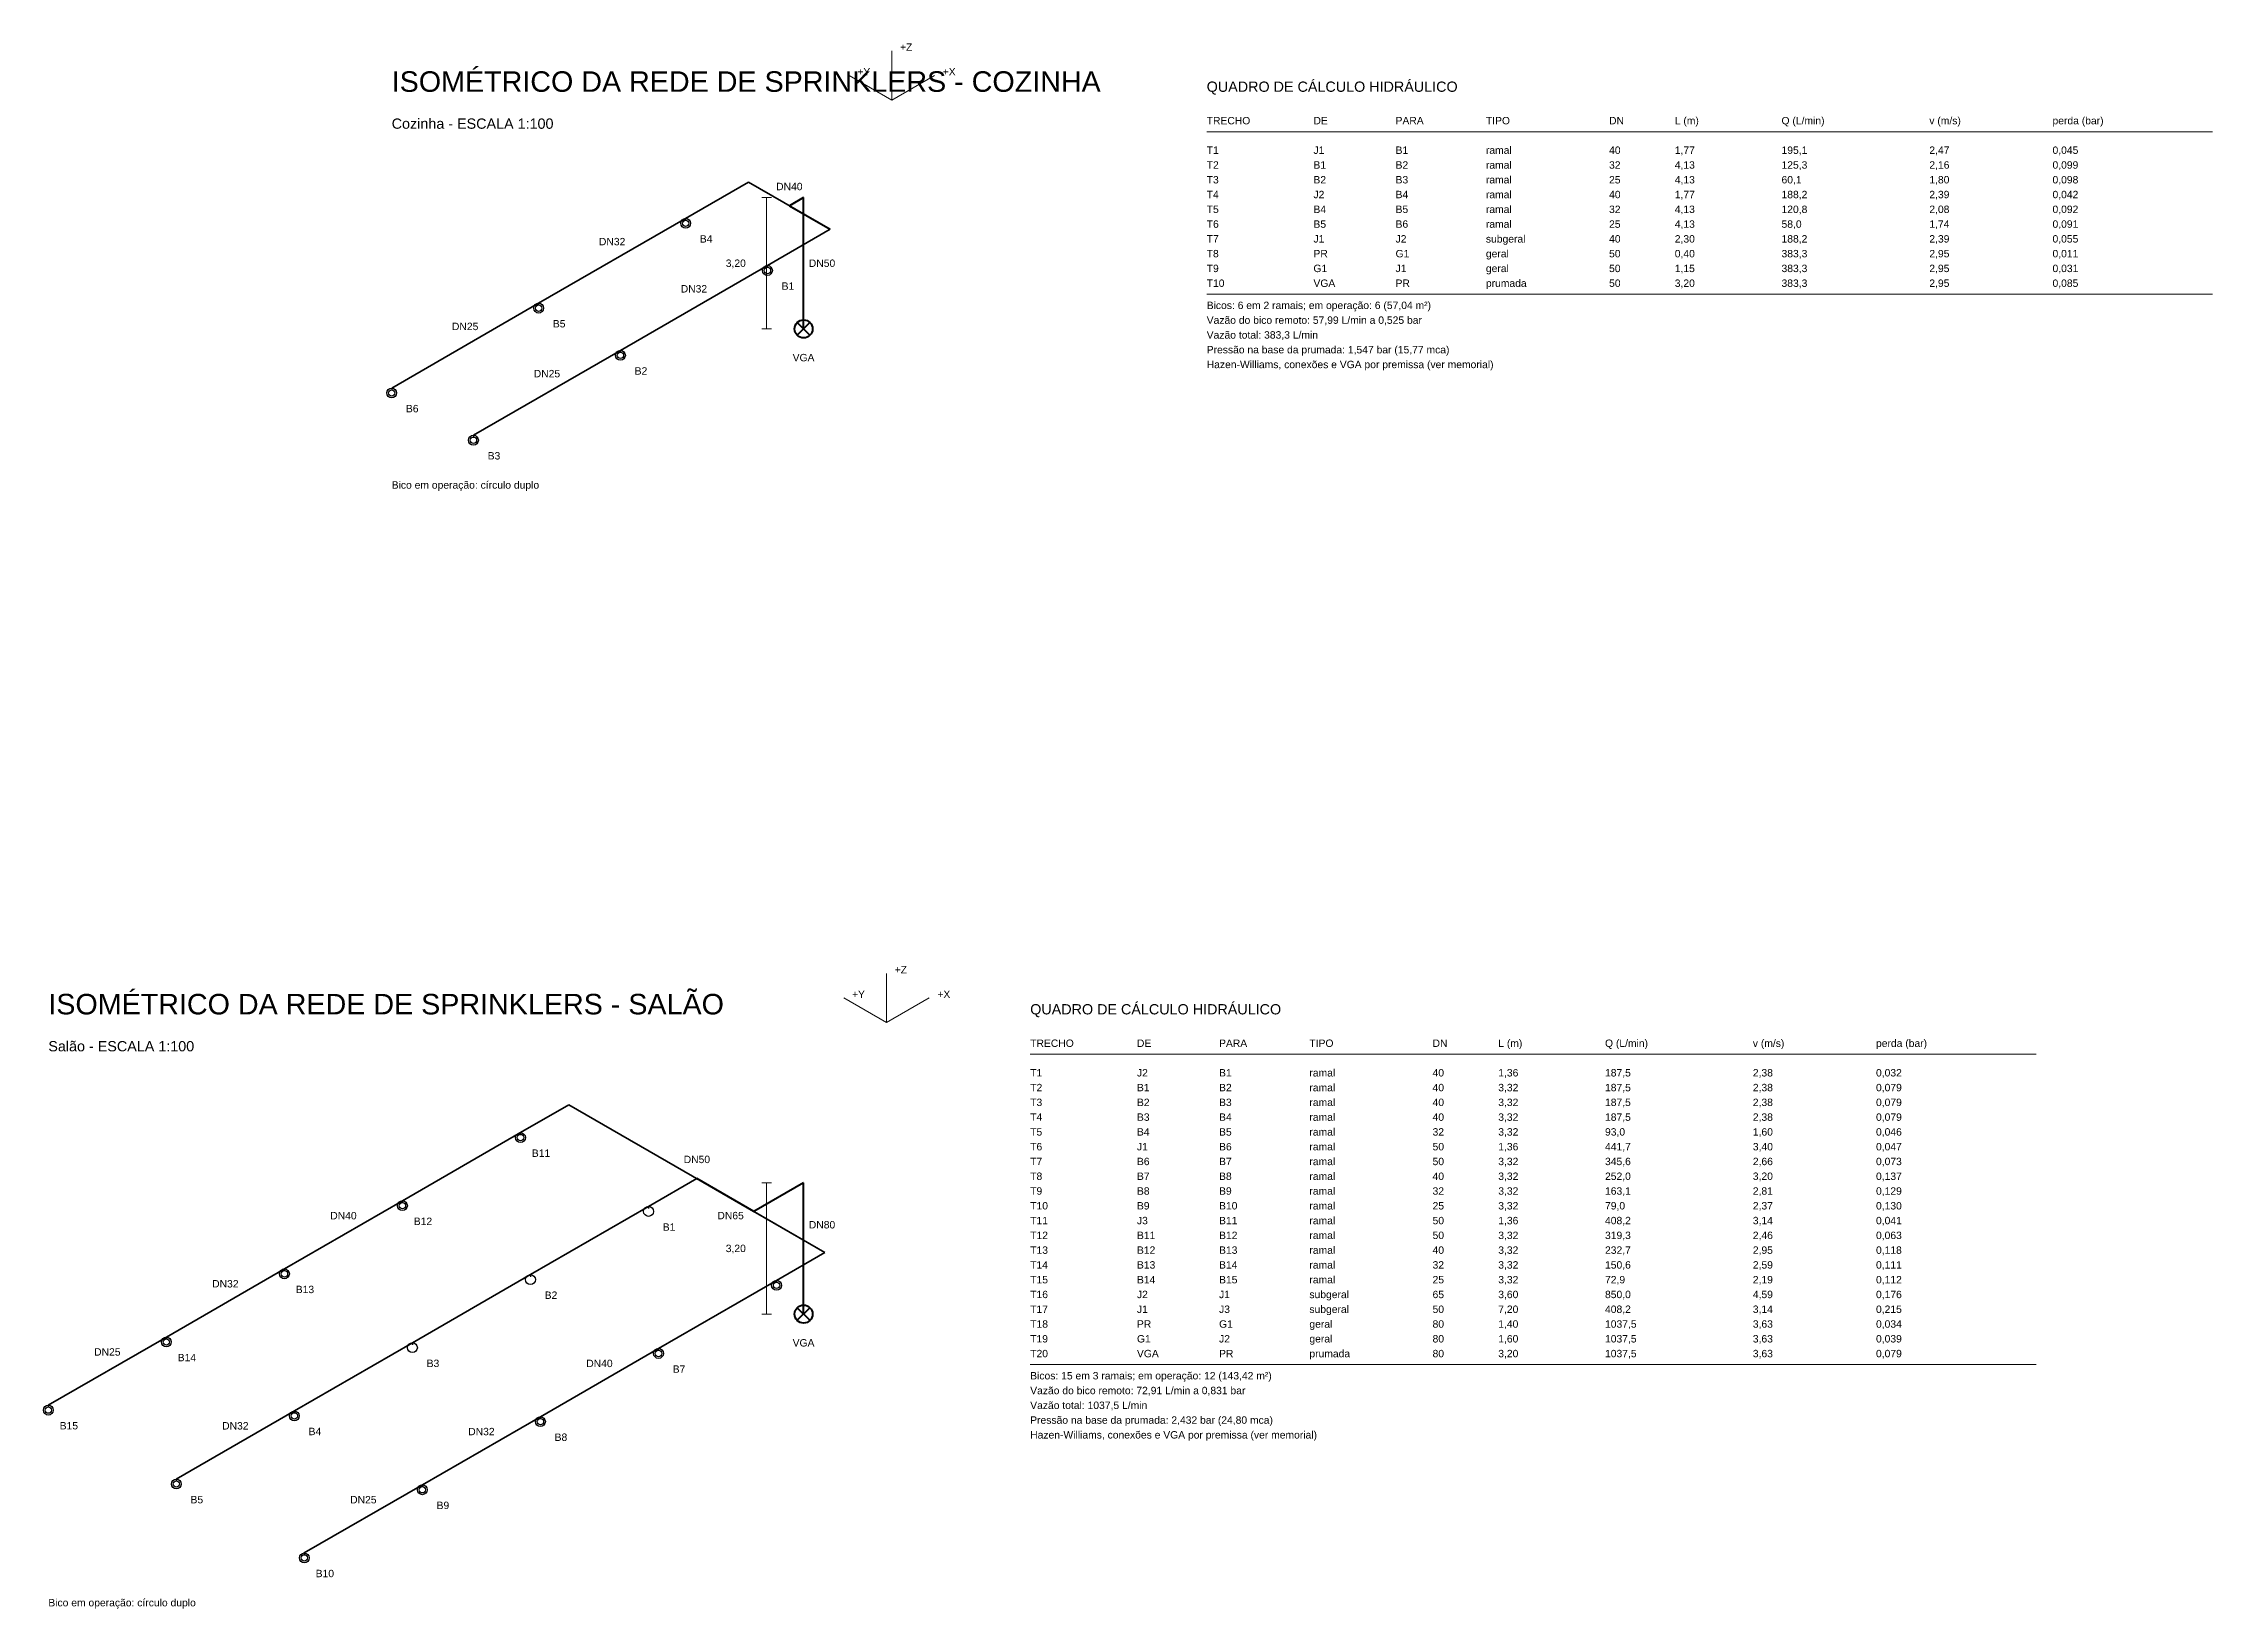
# Model space of a CAD drawing. Header units: metres. Extents: x -2 to 169, y -5 to 45.
# Drawn here: x 116.5 to 169.3, y 0.8 to 39 of the extents above; entities that cross this region are included whole.
import ezdxf
from ezdxf.enums import TextEntityAlignment as Align

# ---------------------------------------------------------------- set-up
doc = ezdxf.new("R2010")
doc.units = ezdxf.units.M
doc.header["$LTSCALE"] = 0.1
for name, color, linetype, lineweight in [('ISO_AUX', 8, 'Continuous', 13), ('ISO_BICO', 5, 'Continuous', 25), ('ISO_COTA', 7, 'Continuous', 13), ('ISO_PRUMADA', 1, 'Continuous', 50), ('ISO_QUADRO', 7, 'Continuous', 18), ('ISO_TEXTO', 7, 'Continuous', 13), ('ISO_TUBO', 7, 'Continuous', 35)]:
    doc.layers.add(name, color=color, linetype=linetype, lineweight=lineweight)
doc.styles.add('COSCIP-TEXTO', font='arial.ttf')

msp = doc.modelspace()

# ---------------------------------------------------------------- linework, layer by layer
at = {"layer": 'ISO_AUX'}
for p, q in [((137.15, 37.575), (137.15, 38.775)), ((137.15, 37.575), (136.11, 38.175)), ((137.15, 37.575), (138.189, 38.175)), ((137.02, 15.1), (137.02, 16.3)), ((137.02, 15.1), (135.98, 15.7)), ((137.02, 15.1), (138.059, 15.7))]:
    msp.add_line(p, q, dxfattribs=at)
at = {"layer": 'ISO_BICO'}
for p, q in [((132.128, 34.692), (132.128, 34.642)), ((134.12, 33.542), (134.12, 33.492)), ((128.548, 32.625), (128.548, 32.575)), ((130.54, 31.475), (130.54, 31.425)), ((124.969, 30.558), (124.969, 30.508)), ((126.96, 29.408), (126.96, 29.358)), ((128.106, 12.42), (128.106, 12.37)), ((125.231, 10.76), (125.231, 10.71)), ((131.224, 10.62), (131.224, 10.57)), ((122.356, 9.1), (122.356, 9.05)), ((128.349, 8.96), (128.349, 8.91)), ((134.342, 8.82), (134.342, 8.77)), ((119.481, 7.44), (119.481, 7.39)), ((125.474, 7.3), (125.474, 7.25)), ((131.467, 7.16), (131.467, 7.11)), ((116.606, 5.78), (116.606, 5.73)), ((122.599, 5.64), (122.599, 5.59)), ((128.591, 5.5), (128.591, 5.45)), ((119.723, 3.98), (119.723, 3.93)), ((125.716, 3.84), (125.716, 3.79)), ((122.841, 2.18), (122.841, 2.13))]:
    msp.add_line(p, q, dxfattribs=at)
for centre, radius in [((132.128, 34.572), 0.12), ((132.128, 34.572), 0.078), ((134.12, 33.422), 0.12), ((134.12, 33.422), 0.078), ((128.548, 32.505), 0.12), ((128.548, 32.505), 0.078), ((130.54, 31.355), 0.12), ((130.54, 31.355), 0.078), ((124.969, 30.438), 0.12), ((124.969, 30.438), 0.078), ((126.96, 29.288), 0.12), ((126.96, 29.288), 0.078), ((128.106, 12.3), 0.12), ((128.106, 12.3), 0.078), ((125.231, 10.64), 0.12), ((125.231, 10.64), 0.078), ((131.224, 10.5), 0.12), ((122.356, 8.98), 0.12), ((122.356, 8.98), 0.078), ((128.349, 8.84), 0.12), ((134.342, 8.7), 0.12), ((134.342, 8.7), 0.078), ((119.481, 7.32), 0.12), ((119.481, 7.32), 0.078), ((125.474, 7.18), 0.12), ((131.467, 7.04), 0.12), ((131.467, 7.04), 0.078), ((116.606, 5.66), 0.12), ((116.606, 5.66), 0.078), ((122.599, 5.52), 0.12), ((122.599, 5.52), 0.078), ((128.591, 5.38), 0.12), ((128.591, 5.38), 0.078), ((119.723, 3.86), 0.12), ((119.723, 3.86), 0.078), ((125.716, 3.72), 0.12), ((125.716, 3.72), 0.078), ((122.841, 2.06), 0.12), ((122.841, 2.06), 0.078)]:
    msp.add_circle(centre, radius, dxfattribs=at)
at = {"layer": 'ISO_COTA'}
for p, q in [((133.98, 35.2), (134.22, 35.2)), ((134.1, 32), (134.1, 35.2)), ((133.98, 32), (134.22, 32)), ((133.98, 11.2), (134.22, 11.2)), ((134.1, 8), (134.1, 11.2)), ((133.98, 8), (134.22, 8))]:
    msp.add_line(p, q, dxfattribs=at)
at = {"layer": 'ISO_PRUMADA'}
for p, q in [((135, 35.2), (134.654, 35)), ((134.654, 35), (135.65, 34.425)), ((135, 32), (135, 35.2)), ((134.84, 31.84), (135.16, 32.16)), ((134.84, 32.16), (135.16, 31.84)), ((133.788, 10.5), (132.402, 11.3)), ((135, 11.2), (133.788, 10.5)), ((135, 8), (135, 11.2)), ((134.84, 7.84), (135.16, 8.16)), ((134.84, 8.16), (135.16, 7.84))]:
    msp.add_line(p, q, dxfattribs=at)
for centre in [(135, 32), (135, 8)]:
    msp.add_circle(centre, 0.22, dxfattribs=at)
at = {"layer": 'ISO_QUADRO'}
for p, q in [((144.819, 36.803), (169.319, 36.803)), ((144.819, 32.843), (169.319, 32.843)), ((140.52, 14.328), (165.02, 14.328)), ((140.52, 6.768), (165.02, 6.768))]:
    msp.add_line(p, q, dxfattribs=at)
at = {"layer": 'ISO_TUBO'}
for p, q in [((133.658, 35.575), (132.128, 34.692)), ((135.65, 34.425), (133.658, 35.575)), ((132.128, 34.692), (128.548, 32.625)), ((135.65, 34.425), (134.12, 33.542)), ((134.12, 33.542), (130.54, 31.475)), ((128.548, 32.625), (124.969, 30.558)), ((130.54, 31.475), (126.96, 29.408)), ((129.284, 13.1), (128.106, 12.42)), ((135.52, 9.5), (129.284, 13.1)), ((128.106, 12.42), (125.231, 10.76)), ((132.402, 11.3), (131.224, 10.62)), ((132.402, 11.3), (135.52, 9.5)), ((125.231, 10.76), (122.356, 9.1)), ((131.224, 10.62), (128.349, 8.96)), ((122.356, 9.1), (119.481, 7.44)), ((135.52, 9.5), (134.342, 8.82)), ((128.349, 8.96), (125.474, 7.3)), ((134.342, 8.82), (131.467, 7.16)), ((119.481, 7.44), (116.606, 5.78)), ((125.474, 7.3), (122.599, 5.64)), ((131.467, 7.16), (128.591, 5.5)), ((122.599, 5.64), (119.723, 3.98)), ((128.591, 5.5), (125.716, 3.84)), ((125.716, 3.84), (122.841, 2.18))]:
    msp.add_line(p, q, dxfattribs=at)

# ---------------------------------------------------------------- texts
at = {"layer": 'ISO_AUX', "style": 'COSCIP-TEXTO'}
for s, p in [('+Z', (137.35, 38.775)), ('+Y', (136.31, 38.175)), ('+X', (138.389, 38.175)), ('Bico em operação: círculo duplo', (124.969, 28.108)), ('+Z', (137.22, 16.3)), ('+Y', (136.18, 15.7)), ('+X', (138.259, 15.7)), ('Bico em operação: círculo duplo', (116.606, 0.88))]:
    msp.add_text(s, height=0.18, dxfattribs=at).set_placement(p)
at = {"layer": 'ISO_BICO', "style": 'COSCIP-TEXTO'}
for s, p in [('B4', (132.628, 34.192)), ('B1', (134.62, 33.042)), ('B5', (129.048, 32.125)), ('B2', (131.04, 30.975)), ('B6', (125.469, 30.058)), ('B3', (127.46, 28.908)), ('B11', (128.606, 11.92)), ('B12', (125.731, 10.26)), ('B1', (131.724, 10.12)), ('B13', (122.856, 8.6)), ('B2', (128.849, 8.46)), ('B14', (119.981, 6.94)), ('B3', (125.974, 6.8)), ('B7', (131.967, 6.66)), ('B15', (117.106, 5.28)), ('B4', (123.099, 5.14)), ('B8', (129.091, 5)), ('B5', (120.223, 3.48)), ('B9', (126.216, 3.34)), ('B10', (123.341, 1.68))]:
    msp.add_text(s, height=0.18, dxfattribs=at).set_placement(p, align=Align.MIDDLE_CENTER)
at = {"layer": 'ISO_COTA', "style": 'COSCIP-TEXTO'}
for p in [(133.35, 33.6), (133.35, 9.6)]:
    msp.add_text('3,20', height=0.18, dxfattribs=at).set_placement(p, align=Align.MIDDLE_CENTER)
at = {"layer": 'ISO_QUADRO', "style": 'COSCIP-TEXTO'}
for s, height, p in [('QUADRO DE CÁLCULO HIDRÁULICO', 0.25, (144.819, 37.775)), ('TRECHO', 0.18, (144.819, 36.983)), ('DE', 0.18, (147.419, 36.983)), ('PARA', 0.18, (149.419, 36.983)), ('TIPO', 0.18, (151.619, 36.983)), ('DN', 0.18, (154.619, 36.983)), ('L (m)', 0.18, (156.219, 36.983)), ('Q (L/min)', 0.18, (158.819, 36.983)), ('v (m/s)', 0.18, (162.419, 36.983)), ('perda (bar)', 0.18, (165.419, 36.983)), ('T1', 0.18, (144.819, 36.263)), ('T2', 0.18, (144.819, 35.903)), ('J1', 0.18, (147.419, 36.263)), ('B1', 0.18, (147.419, 35.903)), ('B1', 0.18, (149.419, 36.263)), ('B2', 0.18, (149.419, 35.903)), ('ramal', 0.18, (151.619, 36.263)), ('ramal', 0.18, (151.619, 35.903)), ('40', 0.18, (154.619, 36.263)), ('32', 0.18, (154.619, 35.903)), ('4,13', 0.18, (156.219, 35.903)), ('1,77', 0.18, (156.219, 36.263)), ('195,1', 0.18, (158.819, 36.263)), ('125,3', 0.18, (158.819, 35.903)), ('2,47', 0.18, (162.419, 36.263)), ('2,16', 0.18, (162.419, 35.903)), ('0,045', 0.18, (165.419, 36.263)), ('0,099', 0.18, (165.419, 35.903)), ('T3', 0.18, (144.819, 35.543)), ('B2', 0.18, (147.419, 35.543)), ('B3', 0.18, (149.419, 35.543)), ('ramal', 0.18, (151.619, 35.543)), ('25', 0.18, (154.619, 35.543)), ('4,13', 0.18, (156.219, 35.543)), ('60,1', 0.18, (158.819, 35.543)), ('1,80', 0.18, (162.419, 35.543)), ('0,098', 0.18, (165.419, 35.543)), ('T4', 0.18, (144.819, 35.183)), ('T5', 0.18, (144.819, 34.823)), ('J2', 0.18, (147.419, 35.183)), ('B4', 0.18, (147.419, 34.823)), ('B4', 0.18, (149.419, 35.183)), ('B5', 0.18, (149.419, 34.823)), ('ramal', 0.18, (151.619, 35.183)), ('ramal', 0.18, (151.619, 34.823)), ('40', 0.18, (154.619, 35.183)), ('32', 0.18, (154.619, 34.823)), ('4,13', 0.18, (156.219, 34.823)), ('1,77', 0.18, (156.219, 35.183)), ('188,2', 0.18, (158.819, 35.183)), ('120,8', 0.18, (158.819, 34.823)), ('2,39', 0.18, (162.419, 35.183)), ('2,08', 0.18, (162.419, 34.823)), ('0,042', 0.18, (165.419, 35.183)), ('0,092', 0.18, (165.419, 34.823)), ('T6', 0.18, (144.819, 34.463)), ('B5', 0.18, (147.419, 34.463)), ('B6', 0.18, (149.419, 34.463)), ('ramal', 0.18, (151.619, 34.463)), ('25', 0.18, (154.619, 34.463)), ('4,13', 0.18, (156.219, 34.463)), ('58,0', 0.18, (158.819, 34.463)), ('1,74', 0.18, (162.419, 34.463)), ('0,091', 0.18, (165.419, 34.463)), ('T7', 0.18, (144.819, 34.103)), ('T8', 0.18, (144.819, 33.743)), ('J1', 0.18, (147.419, 34.103)), ('PR', 0.18, (147.419, 33.743)), ('J2', 0.18, (149.419, 34.103)), ('G1', 0.18, (149.419, 33.743)), ('subgeral', 0.18, (151.619, 34.103)), ('geral', 0.18, (151.619, 33.743)), ('40', 0.18, (154.619, 34.103)), ('50', 0.18, (154.619, 33.743)), ('0,40', 0.18, (156.219, 33.743)), ('2,30', 0.18, (156.219, 34.103)), ('383,3', 0.18, (158.819, 33.743)), ('188,2', 0.18, (158.819, 34.103)), ('2,39', 0.18, (162.419, 34.103)), ('2,95', 0.18, (162.419, 33.743)), ('0,055', 0.18, (165.419, 34.103)), ('0,011', 0.18, (165.419, 33.743)), ('T9', 0.18, (144.819, 33.383)), ('G1', 0.18, (147.419, 33.383)), ('J1', 0.18, (149.419, 33.383)), ('geral', 0.18, (151.619, 33.383)), ('50', 0.18, (154.619, 33.383)), ('1,15', 0.18, (156.219, 33.383)), ('383,3', 0.18, (158.819, 33.383)), ('2,95', 0.18, (162.419, 33.383)), ('0,031', 0.18, (165.419, 33.383)), ('T10', 0.18, (144.819, 33.023)), ('VGA', 0.18, (147.419, 33.023)), ('PR', 0.18, (149.419, 33.023)), ('prumada', 0.18, (151.619, 33.023)), ('50', 0.18, (154.619, 33.023)), ('3,20', 0.18, (156.219, 33.023)), ('383,3', 0.18, (158.819, 33.023)), ('2,95', 0.18, (162.419, 33.023)), ('0,085', 0.18, (165.419, 33.023)), ('Vazão do bico remoto: 57,99 L/min a 0,525 bar', 0.18, (144.819, 32.123)), ('Bicos: 6 em 2 ramais; em operação: 6 (57,04 m²)', 0.18, (144.819, 32.483)), ('Vazão total: 383,3 L/min', 0.18, (144.819, 31.763)), ('Pressão na base da prumada: 1,547 bar (15,77 mca)', 0.18, (144.819, 31.403)), ('Hazen-Williams, conexões e VGA por premissa (ver memorial)', 0.18, (144.819, 31.043)), ('QUADRO DE CÁLCULO HIDRÁULICO', 0.25, (140.52, 15.3)), ('TRECHO', 0.18, (140.52, 14.508)), ('DE', 0.18, (143.12, 14.508)), ('PARA', 0.18, (145.12, 14.508)), ('TIPO', 0.18, (147.32, 14.508)), ('DN', 0.18, (150.32, 14.508)), ('L (m)', 0.18, (151.92, 14.508)), ('Q (L/min)', 0.18, (154.52, 14.508)), ('v (m/s)', 0.18, (158.12, 14.508)), ('perda (bar)', 0.18, (161.12, 14.508)), ('T1', 0.18, (140.52, 13.788)), ('J2', 0.18, (143.12, 13.788)), ('B1', 0.18, (145.12, 13.788)), ('ramal', 0.18, (147.32, 13.788)), ('40', 0.18, (150.32, 13.788)), ('1,36', 0.18, (151.92, 13.788)), ('187,5', 0.18, (154.52, 13.788)), ('2,38', 0.18, (158.12, 13.788)), ('0,032', 0.18, (161.12, 13.788)), ('T2', 0.18, (140.52, 13.428)), ('T3', 0.18, (140.52, 13.068)), ('B1', 0.18, (143.12, 13.428)), ('B2', 0.18, (143.12, 13.068)), ('B2', 0.18, (145.12, 13.428)), ('B3', 0.18, (145.12, 13.068)), ('ramal', 0.18, (147.32, 13.428)), ('ramal', 0.18, (147.32, 13.068)), ('40', 0.18, (150.32, 13.428)), ('40', 0.18, (150.32, 13.068)), ('3,32', 0.18, (151.92, 13.428)), ('3,32', 0.18, (151.92, 13.068)), ('187,5', 0.18, (154.52, 13.428)), ('187,5', 0.18, (154.52, 13.068)), ('2,38', 0.18, (158.12, 13.428)), ('2,38', 0.18, (158.12, 13.068)), ('0,079', 0.18, (161.12, 13.428)), ('0,079', 0.18, (161.12, 13.068)), ('T4', 0.18, (140.52, 12.708)), ('B3', 0.18, (143.12, 12.708)), ('B4', 0.18, (145.12, 12.708)), ('ramal', 0.18, (147.32, 12.708)), ('40', 0.18, (150.32, 12.708)), ('3,32', 0.18, (151.92, 12.708)), ('187,5', 0.18, (154.52, 12.708)), ('2,38', 0.18, (158.12, 12.708)), ('0,079', 0.18, (161.12, 12.708)), ('T5', 0.18, (140.52, 12.348)), ('T6', 0.18, (140.52, 11.988)), ('J1', 0.18, (143.12, 11.988)), ('B4', 0.18, (143.12, 12.348)), ('B5', 0.18, (145.12, 12.348)), ('B6', 0.18, (145.12, 11.988)), ('ramal', 0.18, (147.32, 12.348)), ('ramal', 0.18, (147.32, 11.988)), ('32', 0.18, (150.32, 12.348)), ('50', 0.18, (150.32, 11.988)), ('3,32', 0.18, (151.92, 12.348)), ('1,36', 0.18, (151.92, 11.988)), ('441,7', 0.18, (154.52, 11.988)), ('93,0', 0.18, (154.52, 12.348)), ('3,40', 0.18, (158.12, 11.988)), ('1,60', 0.18, (158.12, 12.348)), ('0,046', 0.18, (161.12, 12.348)), ('0,047', 0.18, (161.12, 11.988)), ('T7', 0.18, (140.52, 11.628)), ('B6', 0.18, (143.12, 11.628)), ('B7', 0.18, (145.12, 11.628)), ('ramal', 0.18, (147.32, 11.628)), ('50', 0.18, (150.32, 11.628)), ('3,32', 0.18, (151.92, 11.628)), ('345,6', 0.18, (154.52, 11.628)), ('2,66', 0.18, (158.12, 11.628)), ('0,073', 0.18, (161.12, 11.628)), ('T8', 0.18, (140.52, 11.268)), ('B7', 0.18, (143.12, 11.268)), ('B8', 0.18, (145.12, 11.268)), ('ramal', 0.18, (147.32, 11.268)), ('ramal', 0.18, (147.32, 10.908)), ('40', 0.18, (150.32, 11.268)), ('3,32', 0.18, (151.92, 11.268)), ('252,0', 0.18, (154.52, 11.268)), ('3,20', 0.18, (158.12, 11.268)), ('0,137', 0.18, (161.12, 11.268)), ('T9', 0.18, (140.52, 10.908)), ('T10', 0.18, (140.52, 10.548)), ('B8', 0.18, (143.12, 10.908)), ('B9', 0.18, (143.12, 10.548)), ('B9', 0.18, (145.12, 10.908)), ('B10', 0.18, (145.12, 10.548)), ('ramal', 0.18, (147.32, 10.548)), ('32', 0.18, (150.32, 10.908)), ('25', 0.18, (150.32, 10.548)), ('3,32', 0.18, (151.92, 10.908)), ('3,32', 0.18, (151.92, 10.548)), ('79,0', 0.18, (154.52, 10.548)), ('163,1', 0.18, (154.52, 10.908)), ('2,81', 0.18, (158.12, 10.908)), ('2,37', 0.18, (158.12, 10.548)), ('0,129', 0.18, (161.12, 10.908)), ('0,130', 0.18, (161.12, 10.548)), ('T11', 0.18, (140.52, 10.188)), ('J3', 0.18, (143.12, 10.188)), ('B11', 0.18, (145.12, 10.188)), ('ramal', 0.18, (147.32, 10.188)), ('50', 0.18, (150.32, 10.188)), ('1,36', 0.18, (151.92, 10.188)), ('408,2', 0.18, (154.52, 10.188)), ('3,14', 0.18, (158.12, 10.188)), ('0,041', 0.18, (161.12, 10.188)), ('T12', 0.18, (140.52, 9.828)), ('T13', 0.18, (140.52, 9.468)), ('B11', 0.18, (143.12, 9.828)), ('B12', 0.18, (143.12, 9.468)), ('B12', 0.18, (145.12, 9.828)), ('B13', 0.18, (145.12, 9.468)), ('ramal', 0.18, (147.32, 9.828)), ('ramal', 0.18, (147.32, 9.468)), ('40', 0.18, (150.32, 9.468)), ('50', 0.18, (150.32, 9.828)), ('3,32', 0.18, (151.92, 9.828)), ('3,32', 0.18, (151.92, 9.468)), ('319,3', 0.18, (154.52, 9.828)), ('232,7', 0.18, (154.52, 9.468)), ('2,46', 0.18, (158.12, 9.828)), ('2,95', 0.18, (158.12, 9.468)), ('0,063', 0.18, (161.12, 9.828)), ('0,118', 0.18, (161.12, 9.468)), ('T14', 0.18, (140.52, 9.108)), ('B13', 0.18, (143.12, 9.108)), ('B14', 0.18, (145.12, 9.108)), ('ramal', 0.18, (147.32, 9.108)), ('32', 0.18, (150.32, 9.108)), ('3,32', 0.18, (151.92, 9.108)), ('150,6', 0.18, (154.52, 9.108)), ('2,59', 0.18, (158.12, 9.108)), ('0,111', 0.18, (161.12, 9.108)), ('T15', 0.18, (140.52, 8.748)), ('T16', 0.18, (140.52, 8.388)), ('J2', 0.18, (143.12, 8.388)), ('B14', 0.18, (143.12, 8.748)), ('J1', 0.18, (145.12, 8.388)), ('B15', 0.18, (145.12, 8.748)), ('subgeral', 0.18, (147.32, 8.388)), ('ramal', 0.18, (147.32, 8.748)), ('25', 0.18, (150.32, 8.748)), ('65', 0.18, (150.32, 8.388)), ('3,32', 0.18, (151.92, 8.748)), ('3,60', 0.18, (151.92, 8.388)), ('850,0', 0.18, (154.52, 8.388)), ('72,9', 0.18, (154.52, 8.748)), ('4,59', 0.18, (158.12, 8.388)), ('2,19', 0.18, (158.12, 8.748)), ('0,112', 0.18, (161.12, 8.748)), ('0,176', 0.18, (161.12, 8.388)), ('T17', 0.18, (140.52, 8.028)), ('J1', 0.18, (143.12, 8.028)), ('J3', 0.18, (145.12, 8.028)), ('subgeral', 0.18, (147.32, 8.028)), ('50', 0.18, (150.32, 8.028)), ('7,20', 0.18, (151.92, 8.028)), ('408,2', 0.18, (154.52, 8.028)), ('3,14', 0.18, (158.12, 8.028)), ('0,215', 0.18, (161.12, 8.028)), ('T18', 0.18, (140.52, 7.668)), ('T19', 0.18, (140.52, 7.308)), ('G1', 0.18, (143.12, 7.308)), ('PR', 0.18, (143.12, 7.668)), ('J2', 0.18, (145.12, 7.308)), ('G1', 0.18, (145.12, 7.668)), ('geral', 0.18, (147.32, 7.668)), ('geral', 0.18, (147.32, 7.308)), ('80', 0.18, (150.32, 7.668)), ('80', 0.18, (150.32, 7.308)), ('1,40', 0.18, (151.92, 7.668)), ('1,60', 0.18, (151.92, 7.308)), ('1037,5', 0.18, (154.52, 7.668)), ('1037,5', 0.18, (154.52, 7.308)), ('3,63', 0.18, (158.12, 7.668)), ('3,63', 0.18, (158.12, 7.308)), ('0,034', 0.18, (161.12, 7.668)), ('0,039', 0.18, (161.12, 7.308)), ('T20', 0.18, (140.52, 6.948)), ('VGA', 0.18, (143.12, 6.948)), ('PR', 0.18, (145.12, 6.948)), ('prumada', 0.18, (147.32, 6.948)), ('80', 0.18, (150.32, 6.948)), ('3,20', 0.18, (151.92, 6.948)), ('1037,5', 0.18, (154.52, 6.948)), ('3,63', 0.18, (158.12, 6.948)), ('0,079', 0.18, (161.12, 6.948)), ('Bicos: 15 em 3 ramais; em operação: 12 (143,42 m²)', 0.18, (140.52, 6.408)), ('Vazão do bico remoto: 72,91 L/min a 0,831 bar', 0.18, (140.52, 6.048)), ('Vazão total: 1037,5 L/min', 0.18, (140.52, 5.688)), ('Pressão na base da prumada: 2,432 bar (24,80 mca)', 0.18, (140.52, 5.328)), ('Hazen-Williams, conexões e VGA por premissa (ver memorial)', 0.18, (140.52, 4.968))]:
    msp.add_text(s, height=height, dxfattribs=at).set_placement(p)
at = {"layer": 'ISO_TEXTO', "style": 'COSCIP-TEXTO'}
for s, height, p in [('ISOMÉTRICO DA REDE DE SPRINKLERS - COZINHA', 0.5, (124.969, 37.775)), ('Cozinha - ESCALA 1:100', 0.25, (124.969, 36.875)), ('ISOMÉTRICO DA REDE DE SPRINKLERS - SALÃO', 0.5, (116.606, 15.3)), ('Salão - ESCALA 1:100', 0.25, (116.606, 14.4))]:
    msp.add_text(s, height=height, dxfattribs=at).set_placement(p)
for s, p in [('DN40', (134.654, 35.468)), ('DN32', (130.338, 34.126)), ('DN50', (135.45, 33.6)), ('DN32', (132.33, 32.976)), ('DN25', (126.758, 32.06)), ('VGA', (135, 31.3)), ('DN25', (128.75, 30.91)), ('DN50', (132.402, 11.768)), ('DN40', (123.794, 10.398)), ('DN65', (133.223, 10.4)), ('DN80', (135.45, 10.176)), ('DN32', (120.918, 8.738)), ('DN25', (118.043, 7.078)), ('DN40', (130.029, 6.798)), ('VGA', (135, 7.3)), ('DN32', (121.161, 5.278)), ('DN32', (127.154, 5.138)), ('DN25', (124.279, 3.478))]:
    msp.add_text(s, height=0.18, dxfattribs=at).set_placement(p, align=Align.MIDDLE_CENTER)

doc.saveas('drawing.dxf')
